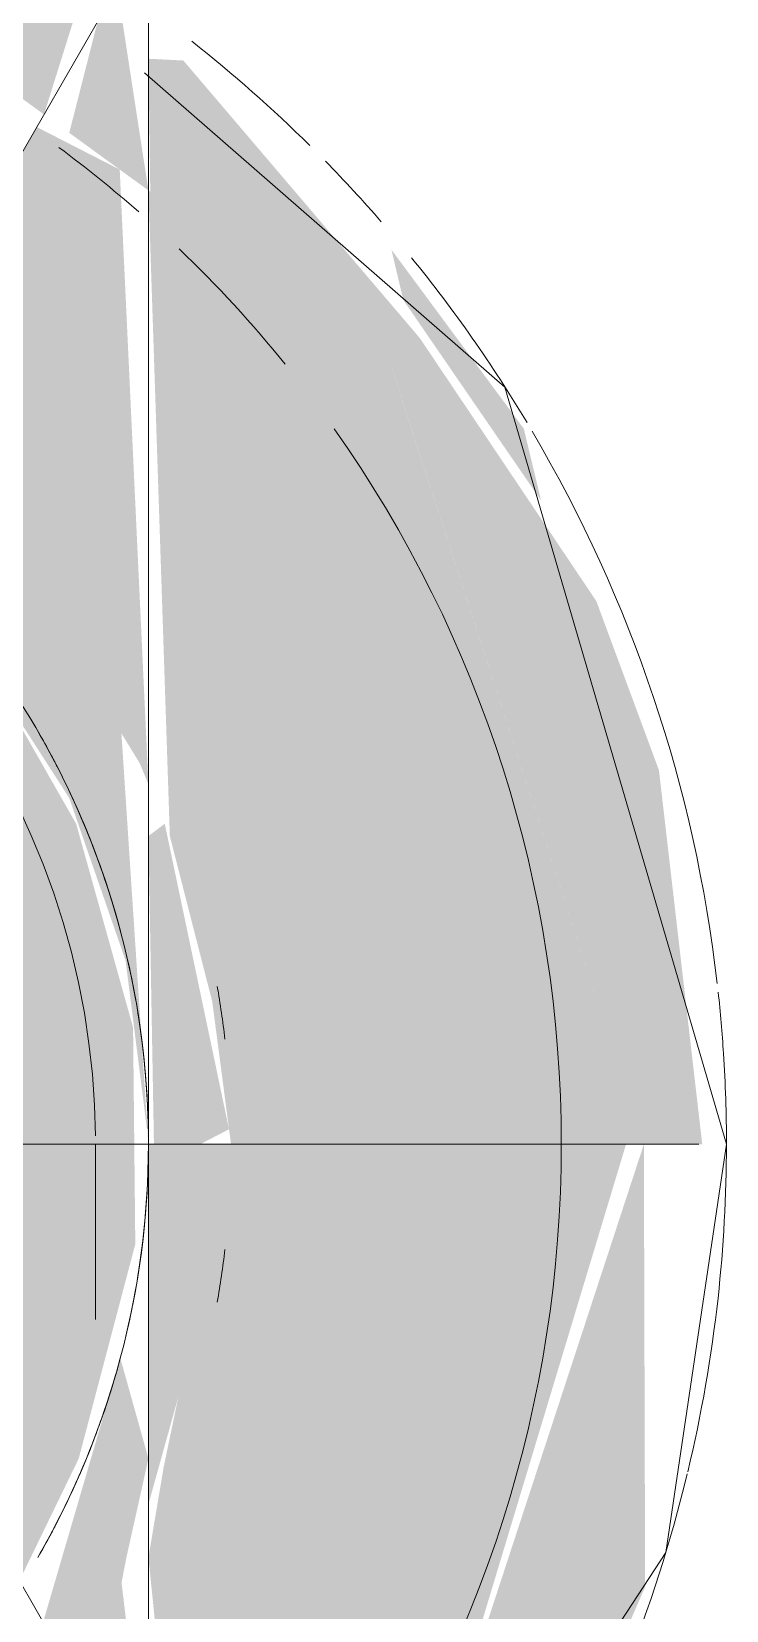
# Model space of a CAD drawing. Header units: metres. Extents: x 147 to 427, y -16 to 162.
# Drawn here: x 392.08045 to 392.09308, y 0.49154 to 0.5202 of the extents above; entities that cross this region are included whole.
import ezdxf

# ---------------------------------------------------------------- set-up
doc = ezdxf.new("R2010")
doc.units = ezdxf.units.M
for name, color, linetype, lineweight in [('P-PIPE', 7, 'Continuous', 5), ('P-PIPE-CNTR', 7, 'Continuous', 5), ('P-SANR-FIXT', 7, 'Continuous', 5)]:
    doc.layers.add(name, color=color, linetype=linetype, lineweight=lineweight)

# ---------------------------------------------------------------- blocks, each defined once
blk = doc.blocks.new('UT_Ducha higiênica - UT_Ducha higiênica-V226-HH')
at = {"layer": 'P-SANR-FIXT', "true_color": 0xf4f4f4, "transparency": 33554598}
h = blk.add_hatch(color=7, dxfattribs=at)
h.paths.add_polyline_path([(-161.1435246291447, 0.4999999999999957), (-161.1430043081652, 0.5005155857473467), (-161.1433536834673, 0.500526116697005)])
h.paths.add_polyline_path([(-161.1420246291447, 0.4999999999999957), (-161.1417008757785, 0.5019999999999996), (-161.1427231311382, 0.5014683261297063), (-161.1430852893165, 0.4999999999999957), (-161.142196561425, 0.4999999999999957)])
h.paths.add_polyline_path([(-161.1330246291447, 0.5173155541899396), (-161.1247553283204, 0.5228253563910695), (-161.1127189321571, 0.5231897367526289), (-161.1124843955091, 0.5246124212875793), (-161.116123505511, 0.5250213545524908), (-161.1241601250143, 0.5244673179367165), (-161.1270971410657, 0.5235917529036938), (-161.1288836667377, 0.5226933738929282), (-161.1330246291447, 0.5192416912311069), (-161.1330246291447, 0.5176948307375908)])
h.paths.add_polyline_path([(-161.1030246291447, 0.5173155541899439), (-161.1035357417504, 0.5206317647644403), (-161.103948115089, 0.5203812375383957), (-161.1044630305437, 0.5183606139785822), (-161.1031207256136, 0.5173853723614005)])
for points in [[(-161.104922140155, 0.5186941766362578), (-161.1041523653311, 0.5211473275056338), (-161.1059483400606, 0.5220404889560236), (-161.1123153091145, 0.5238888323695029), (-161.112458567855, 0.5228253563910695), (-161.1100019893131, 0.5223849030854569), (-161.1049396926545, 0.5187069292735912)], [(-161.1030246291447, 0.4934654938951712), (-161.1018117035649, 0.4978194532921444), (-161.1015246291447, 0.4999999999999957), (-161.1030246291448, 0.4999999999999957), (-161.1030246291447, 0.494129327620626)]]:
    blk.add_hatch(color=7, dxfattribs=at).paths.add_polyline_path(points)
h = blk.add_hatch(color=7, dxfattribs=at)
h.paths.add_polyline_path([(-161.1402008757782, 0.4999999999999957), (-161.1344905361901, 0.5002589616999757), (-161.1345246291447, 0.5019999999999996), (-161.1415636036094, 0.5014188907002866), (-161.1417008757785, 0.4999999999999957)])
h.paths.add_polyline_path([(-161.1330246291447, 0.5065345061048029), (-161.1310150102015, 0.5099429394195802), (-161.1279170649412, 0.5130291338498177), (-161.1245591352495, 0.515000000000001), (-161.1207186268553, 0.5161453284728974), (-161.116123505511, 0.517292842725322), (-161.1134238176033, 0.5228253563910695), (-161.1260472689764, 0.5223849030854569), (-161.1330246291447, 0.5173155541899396), (-161.1330246291447, 0.5067534605253143)])
h.paths.add_polyline_path([(-161.1030246291447, 0.5065345061048029), (-161.1035466585245, 0.5176948307352345), (-161.1050538195562, 0.5184661012230402), (-161.1080816897251, 0.512990381056767), (-161.1050226152484, 0.509927779207859), (-161.1031834532532, 0.5069179414214795)])
h = blk.add_hatch(color=7, dxfattribs=at)
h.paths.add_polyline_path([(-161.0958920676989, 0.5116856085778079), (-161.0962056584964, 0.512990381056767), (-161.0986107199447, 0.5162405854187947), (-161.0983948423023, 0.5153262717839715), (-161.0960446574229, 0.5119075733495597)])
h.paths.add_polyline_path([(-161.0938526968646, 0.4999999999999957), (-161.092963968973, 0.4999999999999957), (-161.093750636977, 0.5067902105778775), (-161.0948878782642, 0.509859890883845), (-161.0980945182012, 0.5146350040069338), (-161.1023901045207, 0.5196738904808402), (-161.1030246291447, 0.5197057896177821), (-161.102991135496, 0.5172912196296773), (-161.0986082212797, 0.5141068460550108), (-161.0940246291447, 0.4999999999999957)])
h.paths.add_polyline_path([(-161.1420246291447, 0.5019999999999996), (-161.1413747897523, 0.5019999999999996), (-161.1374385383499, 0.5141086614376588), (-161.1330246291447, 0.5176948307375908), (-161.1331246291448, 0.5201939173691664), (-161.1388468487924, 0.5146653923668394), (-161.1412511801933, 0.5098598908829397), (-161.1420473573657, 0.5080332819119349), (-161.142085400882, 0.5019999999999996)])
h = blk.add_hatch(color=7, dxfattribs=at)
h.paths.add_polyline_path([(-161.0967124513179, 0.4999999999999957), (-161.0940246291447, 0.4999999999999957), (-161.0986107199447, 0.5141086614413362), (-161.1030246291447, 0.5173155541899439), (-161.1026358731637, 0.505595966142876), (-161.1018652488316, 0.5025872633877307), (-161.1015246291447, 0.4999999999999957), (-161.0968452422681, 0.4999999999999957)])
h.paths.add_polyline_path([(-161.1402008757786, 0.5019999999999996), (-161.1342613241496, 0.5019999999999996), (-161.1331246291448, 0.5062930847483846), (-161.1330246291447, 0.5074999999999983), (-161.1331246291448, 0.5172428999370865), (-161.1374410370098, 0.5141068460550108), (-161.1413747897523, 0.5019999999999996)])
h = blk.add_hatch(color=7, dxfattribs=at)
h.paths.add_polyline_path([(-161.1328308006395, 0.5019999999999996), (-161.1318968929584, 0.5057061630439345), (-161.1286312308625, 0.5106066017177951), (-161.1241586377782, 0.5135615986010981), (-161.1198363624605, 0.5147614807840148), (-161.1172182005185, 0.5153967753536437), (-161.1167607193422, 0.5163336031177591), (-161.1198363624605, 0.5162614807840146), (-161.1224923355537, 0.515856096464713), (-161.1279675685643, 0.512990381056767), (-161.1310266430411, 0.509927779207859), (-161.1330246291447, 0.5065345061048029), (-161.1328613241496, 0.5019999999999996)])
h.paths.add_polyline_path([(-161.1339624052785, 0.4999999999999957), (-161.1330246291448, 0.5002147759970752), (-161.13338793414, 0.5019999999999996), (-161.1343348514611, 0.5014415046206792), (-161.1345246291447, 0.4999999999999957)])
h.paths.add_polyline_path([(-161.1030246291448, 0.4999999999999957), (-161.1035357417504, 0.5077684410893353), (-161.105034248088, 0.5099429394196192), (-161.1081321933484, 0.5130291338498307), (-161.1083146926545, 0.5128181033397022), (-161.1085158908942, 0.5114916613508153), (-161.1065306476013, 0.5095018702369911), (-161.1044630305437, 0.5062849662131793), (-161.1034391491678, 0.5033311577012917), (-161.1030509985492, 0.5002720900557494)])
h = blk.add_hatch(color=7, dxfattribs=at)
h.paths.add_polyline_path([(-161.1180246291447, 0.4849999999999948), (-161.1123883324497, 0.4862376477580795), (-161.1141423434682, 0.4881939430680752), (-161.1162128958291, 0.4877385192159716), (-161.1202438679603, 0.4877921683328029), (-161.1229743766131, 0.4886361002195574), (-161.1255246291448, 0.490133841187706), (-161.1278907879571, 0.4924999999999974), (-161.128966510792, 0.4929999999999973), (-161.1309340738709, 0.4924999999999974), (-161.128849946692, 0.4897098323594553), (-161.1264954421815, 0.487754549986641), (-161.1241455880022, 0.4864384013989064), (-161.1198363624605, 0.485246234074022), (-161.1181102958535, 0.4850116430285483)])
h.paths.add_polyline_path([(-161.1053842982261, 0.4920438057782814), (-161.1042912164921, 0.4942938369561003), (-161.1032631483607, 0.4981882666842901), (-161.1033037784413, 0.5021203494174805), (-161.1043378783633, 0.5058188147663115), (-161.1060615721355, 0.50883883476483), (-161.1089242308348, 0.5117623522420813), (-161.1101742308348, 0.5095972887326086), (-161.1078417916487, 0.507087296304257), (-161.1063793817509, 0.5042705142441813), (-161.1057331255246, 0.501583687234829), (-161.1058117035649, 0.4978194532921444), (-161.1066607293643, 0.495050252531702), (-161.1065934059442, 0.494129327620626), (-161.1055806969418, 0.4923825628676594)])
h.paths.add_polyline_path([(-161.1302613241496, 0.5019999999999996), (-161.1296698765387, 0.5042705142441813), (-161.1278907879571, 0.5074999999999983), (-161.1255246291448, 0.5098661588123243), (-161.1222834056149, 0.5116501093390623), (-161.1193571324099, 0.5123245726170892), (-161.1186158661476, 0.5129759474718593), (-161.1180246291447, 0.515000000000001), (-161.1222834056149, 0.5143329398014874), (-161.1268634639096, 0.5119630570092683), (-161.129987686154, 0.50883883476483), (-161.1317580417974, 0.5057061630439345), (-161.1327454798482, 0.5019999999999996), (-161.1305246291447, 0.5019999999999996)])
h = blk.add_hatch(color=7, dxfattribs=at)
h.paths.add_polyline_path([(-161.102086853011, 0.4999999999999957), (-161.1015604504802, 0.5002720900557494), (-161.1027281800858, 0.5058188147663115), (-161.1030246291447, 0.505595966142876), (-161.1029246291448, 0.4999999999999957)])
h.paths.add_polyline_path([(-161.1330246291448, 0.5019999999999996), (-161.1333791833633, 0.5056785365017608), (-161.1341840094578, 0.5025872633877307), (-161.1342613241496, 0.5019999999999996), (-161.1331246291448, 0.5019999999999996)])
h = blk.add_hatch(color=7, dxfattribs=at)
h.paths.add_polyline_path([(-161.1401571905913, 0.4883143914236217), (-161.1398435997931, 0.4870096189432288), (-161.1374385383467, 0.4837594145833278), (-161.137874457092, 0.4849938111970887), (-161.1400046008663, 0.4880924266504187)])
h.paths.add_polyline_path([(-161.1330381604822, 0.4798068932403084), (-161.1336591537661, 0.4831454549325366), (-161.1374410370098, 0.4858931539449849), (-161.1402008757782, 0.4929999999999973), (-161.1422373855541, 0.4929999999999973), (-161.1411613800256, 0.4901401091164366), (-161.1377972268367, 0.4851540632779244), (-161.1331246291448, 0.4798791902171656)])
h.paths.add_polyline_path([(-161.0998447001618, 0.4824888649014267), (-161.0967124513179, 0.4861579682227385), (-161.0947980780963, 0.4901401091167398), (-161.0940019009239, 0.4919667180878919), (-161.0940246291447, 0.4999999999999957), (-161.0986610084764, 0.4858548018016834), (-161.1006095656349, 0.4838081383016014), (-161.0996009182287, 0.483013177486607), (-161.099857943072, 0.4825117068517759)])
h = blk.add_hatch(color=7, dxfattribs=at)
h.paths.add_polyline_path([(-161.1029583169965, 0.4827326244058527), (-161.1008669521889, 0.4842520898802125), (-161.1030246291447, 0.4870096189432288), (-161.1029509463181, 0.483141193794052)])
h.paths.add_polyline_path([(-161.1326141894786, 0.4846000000000035), (-161.1321923606016, 0.4850488052844726), (-161.132064523711, 0.4858931539449849), (-161.132624708479, 0.4924999999999974), (-161.1330246291447, 0.4924999999999974), (-161.1327454798482, 0.4846000000000035)])
h.paths.add_polyline_path([(-161.1030246291447, 0.4879737454057292), (-161.1035357417504, 0.4922315589106475), (-161.1039846291447, 0.4896295953672998), (-161.1031920008503, 0.4882624354392446)])
h.paths.add_polyline_path([(-161.1374410370098, 0.4929999999999973), (-161.1330513650692, 0.4935300401266964), (-161.1342316261723, 0.497774421467172), (-161.1345246291447, 0.4999999999999957), (-161.1418649102958, 0.4995084359281524), (-161.1397501912711, 0.4929999999999973), (-161.138820956394, 0.4929999999999973)])
h = blk.add_hatch(color=7, dxfattribs=at)
h.paths.add_polyline_path([(-161.1330909412929, 0.4827326244058484), (-161.1331246291448, 0.4929999999999973), (-161.1395877314229, 0.4924999999999974), (-161.1374385383467, 0.485891338560011), (-161.1331246291448, 0.4827571000629092)])
h.paths.add_polyline_path([(-161.1008669521889, 0.4842520898802125), (-161.0986082212797, 0.4858931539449849), (-161.0943483825113, 0.4999999999999957), (-161.1015246291447, 0.4999999999999957), (-161.1027496602125, 0.494129327620626), (-161.1030246291447, 0.4924999999999974), (-161.1024656646096, 0.4870096189432288), (-161.1016182130411, 0.4855478974357256)])
h = blk.add_hatch(color=7, dxfattribs=at)
h.paths.add_polyline_path([(-161.1139305094306, 0.4771746436089262), (-161.1100019893131, 0.4776150969145389), (-161.1081760332992, 0.4789417316129335), (-161.1127763692785, 0.4860666225593216), (-161.1159484971241, 0.4852733279658398), (-161.1198363624605, 0.4852385192159765), (-161.1229271119589, 0.4859214881871829), (-161.1268634639095, 0.4880077625104176), (-161.1293806300259, 0.4903354624166654), (-161.1322030616617, 0.4929999999999973), (-161.1326101091218, 0.4924647540338287), (-161.1320624397677, 0.4897109239038588), (-161.1326141894786, 0.4846000000000035), (-161.1330246291447, 0.4846000000000035), (-161.1324995566844, 0.482302958337316), (-161.1248034756622, 0.4771746436089262), (-161.1139637900086, 0.4771746436089262)])
h.paths.add_polyline_path([(-161.1030246291447, 0.4826844458100605), (-161.1029509463181, 0.483141193794052), (-161.1030246291447, 0.4832645150172863)])
h.paths.add_polyline_path([(-161.1105184856834, 0.4870143329869528), (-161.1090023655035, 0.4881448272080701), (-161.1105144676342, 0.4870174161445135)])
h.paths.add_polyline_path([(-161.1053717021436, 0.4920220795047184), (-161.1057303818706, 0.4915927807916347), (-161.1054193745081, 0.4919332606909567)])
h.paths.add_polyline_path([(-161.1039846414417, 0.4896296165777171), (-161.1034245498105, 0.4924999999999974), (-161.1030246291447, 0.4942938369561003), (-161.1035357417504, 0.4961177143234626), (-161.1049476455477, 0.4912906481525375), (-161.1040043871365, 0.4896636748151739)])
h.paths.add_polyline_path([(-161.1330246291447, 0.4934654938951799), (-161.1331246291448, 0.4999999999999957), (-161.1344917160203, 0.4997500000000001), (-161.1331246291448, 0.4937069152516068), (-161.1330513650692, 0.4935300401266964)])
at = {"layer": 'P-SANR-FIXT'}
for p, q in [((-161.1124843955091, 0.505595966142876), (-161.1010425783374, 0.5254137748155759)), ((-161.1030246291447, 0.4999999999999957), (-161.1030246291447, 0.521420596919532)), ((-161.0967124513179, 0.4770862251849087), (-161.1101590499618, 0.5003764172242402)), ((-161.1030246291447, 0.4879737454057336), (-161.1030246291447, 0.4999999999999957))]:
    blk.add_line(p, q, dxfattribs=at)
at = {"layer": 'P-SANR-FIXT', "flags": 128}
for points in [[(-161.0925246291447, 0.4999999999999957), (-161.0965474035382, 0.5137469553082676), (-161.1030946473267, 0.5194518004710564)], [(-161.1001191858937, 0.4826668681960964), (-161.0936244986026, 0.4925916513630595), (-161.0925246291447, 0.4999999999999957)]]:
    blk.add_lwpolyline(points, dxfattribs=at)
at = {"layer": 'P-SANR-FIXT', "color": 253, "true_color": 0x9e9e9e}
for radius, start, end in [(0.02549999999997903, 45.3209683354064, 51.74126031502268), (0.02550000000000629, 41.05474928667055, 44.41302849853096), (0.0225000000000002, 38.9961441534163, 46.24922359497833), (0.0225000000000002, 38.9961441534163, 46.24922359497833), (0.02549999999999729, 30.91209900497584, 39.12826048949998), (0.0224999999999885, 8.481479150578236e-13, 35.25320796019627), (0.0224999999999885, 8.481479150578236e-13, 35.25320796019627), (0.02549999999998562, 6.574650601795461, 30.51215374487111), (0.01499999999999054, 17.50828776292819, 27.26107276233345), (0.01499999999998702, 8.481479150569771e-13, 13.42124724480169), (0.02550000000000033, 3.710581136469371, 6.214186425029055), (0.01499999999998636, 346.5787527552455, 0), (0.02249999999998542, 324.7467920398147, 1.399444059843948e-13), (0.02249999999998542, 324.7467920398147, 1.399444059843948e-13), (0.02549999999999386, 353.7134249273964, 359.9999999999993), (0.01500000000001609, 332.7804708796817, 342.4917122370121), (0.02549999999999089, 329.4878462569749, 346.4373503192862)]:
    blk.add_arc((-161.1180246291447, 0.5), radius, start, end, dxfattribs=at)
at = {"layer": 'P-SANR-FIXT', "color": 254, "true_color": 0xd5d5d5}
for radius, start, end in [(0.02250000000001632, 48.79197508625112, 53.53357541057448), (0.02250000000001632, 48.79197508625112, 53.53357541057448), (0.01499999999999684, 27.26107276234325, 29.99999999999481), (0.01500000000000754, 14.99999999999423, 17.50828776294691), (0.02549999999998556, 346.5186400921942, 353.713424927399), (0.01500000000001761, 342.4917122370105, 344.9999999999968), (0.01500000000000356, 329.9999999999945, 332.7389272376465)]:
    blk.add_arc((-161.1180246291447, 0.5), radius, start, end, dxfattribs=at)
at = {"layer": 'P-SANR-FIXT'}
for radius, start, end in [(0.01499999999998636, 359.9999999999994, 52.45709492383364), (0.02549999999999505, 7.48365807403643e-13, 3.710581136468608), (0.01499999999999684, 330.0000000000053, 359.9999999999992)]:
    blk.add_arc((-161.1180246291447, 0.5), radius, start, end, dxfattribs=at)
at = {"layer": 'P-SANR-FIXT', "color": 254, "true_color": 0xd5d5d5}
for points, knots in [([(-161.104684921353, 0.5068599046140939), (-161.1047223606503, 0.5069328990358364), (-161.1048294872905, 0.5071377654137305), (-161.1049418127272, 0.5073415016310143), (-161.1050164723487, 0.5074719903881666)], [0.3456516795406687, 0.3456516795406687, 0.3456516795406687, 0.3456516795406687, 0.3571428571428571, 0.3779658691426735, 0.3779658691426735, 0.3779658691426735, 0.3779658691426735]), ([(-161.1050243924006, 0.4925141353062398), (-161.1049469249327, 0.492649180872764), (-161.1048319281717, 0.4928575625547118), (-161.1047223647304, 0.4930671122259264), (-161.1046849266542, 0.4931401100183013)], [0.6212975839524706, 0.6212975839524706, 0.6212975839524706, 0.6212975839524706, 0.6428571428571428, 0.6543483204591072, 0.6543483204591072, 0.6543483204591072, 0.6543483204591072])]:
    blk.add_open_spline(points, degree=3, knots=knots, dxfattribs=at)
at = {"layer": 'P-SANR-FIXT', "color": 253, "true_color": 0x9e9e9e}
for points, knots in [([(-161.1050164613381, 0.5074720207796016), (-161.1049418021472, 0.5073415308338486), (-161.1048294865131, 0.5071377675595881), (-161.1047223647304, 0.5069328877740708), (-161.1046849266542, 0.5068598899816945)], [0.6220341308573264, 0.6220341308573264, 0.6220341308573264, 0.6220341308573264, 0.6428571428571428, 0.6543483204593312, 0.6543483204593312, 0.6543483204593312, 0.6543483204593312]), ([(-161.1037147491325, 0.5044974695393815), (-161.1038423199747, 0.5049035187942607), (-161.1041297701664, 0.505699140692048), (-161.1044896398957, 0.50647916944886), (-161.104684921353, 0.5068599046140939)], [0.2240917429425745, 0.2240917429425745, 0.2240917429425745, 0.2240917429425745, 0.2857142857142857, 0.3456516795406687, 0.3456516795406687, 0.3456516795406687, 0.3456516795406687]), ([(-161.1030246291447, 0.4999999999999999), (-161.1030246291447, 0.5009692221810377), (-161.1031364946638, 0.5021287839172178), (-161.1033863296726, 0.503280229571565), (-161.1034338903996, 0.503479642749561)], [0, 0, 0, 0, 0.1428571428571428, 0.172851312428329, 0.172851312428329, 0.172851312428329, 0.172851312428329]), ([(-161.1034338883368, 0.4965203515565527), (-161.1033863283803, 0.4967197668615927), (-161.1031364977412, 0.4978712245768567), (-161.1030246291447, 0.4990307778189622), (-161.1030246291447, 0.4999999999999999)], [0.8271486875701719, 0.8271486875701719, 0.8271486875701719, 0.8271486875701719, 0.8571428571428571, 1, 1, 1, 1]), ([(-161.1046797513546, 0.4931502100104191), (-161.104486515189, 0.4935276635952883), (-161.1041285137084, 0.4943043184816226), (-161.1038423145106, 0.4950964661238643), (-161.1037147440682, 0.4955025164821791)], [0.6548782473079293, 0.6548782473079293, 0.6548782473079293, 0.6548782473079293, 0.7142857142857143, 0.7759082570593525, 0.7759082570593525, 0.7759082570593525, 0.7759082570593525]), ([(-161.104684921353, 0.4931400953859018), (-161.1047223606503, 0.4930671009641608), (-161.1048319290598, 0.4928575650061733), (-161.1049469359621, 0.4926492113161249), (-161.1050244034345, 0.4925141657618519)], [0.3456516795408927, 0.3456516795408927, 0.3456516795408927, 0.3456516795408927, 0.3571428571428571, 0.3787024160475294, 0.3787024160475294, 0.3787024160475294, 0.3787024160475294])]:
    blk.add_open_spline(points, degree=3, knots=knots, dxfattribs=at)
at = {"layer": 'P-SANR-FIXT'}
for points, knots in [([(-161.1046849266542, 0.5068598899816945), (-161.1044896515664, 0.5064791372354067), (-161.1041297668243, 0.5056991499168847), (-161.1038423145106, 0.5049035338761608), (-161.1037147440682, 0.504497483517859)], [0.6543483204593312, 0.6543483204593312, 0.6543483204593312, 0.6543483204593312, 0.7142857142857143, 0.7759082570574254, 0.7759082570574254, 0.7759082570574254, 0.7759082570574254]), ([(-161.1034338883368, 0.5034796484434173), (-161.1033863283803, 0.5032802331383873), (-161.1031364977412, 0.5021287754231333), (-161.1030246291447, 0.5009692221810378), (-161.1030246291447, 0.4999999999999999)], [0.8271486875716708, 0.8271486875716708, 0.8271486875716708, 0.8271486875716708, 0.8571428571428571, 1, 1, 1, 1]), ([(-161.1030246291447, 0.4999999999999999), (-161.1030246291447, 0.4990307778189622), (-161.1031364946638, 0.497871216082772), (-161.1033863296726, 0.4967197704284149), (-161.1034338903996, 0.4965203572504091)], [0, 0, 0, 0, 0.1428571428571428, 0.1728513124298279, 0.1728513124298279, 0.1728513124298279, 0.1728513124298279]), ([(-161.1037147491325, 0.4955025304606566), (-161.1038423199747, 0.4950964812057644), (-161.1041285170597, 0.4943043277319925), (-161.1044865036489, 0.49352763174245), (-161.1046797458877, 0.4931501949205815)], [0.2240917429406473, 0.2240917429406473, 0.2240917429406473, 0.2240917429406473, 0.2857142857142857, 0.3451217526920706, 0.3451217526920706, 0.3451217526920706, 0.3451217526920706])]:
    blk.add_open_spline(points, degree=3, knots=knots, dxfattribs=at)
at = {"layer": 'P-SANR-FIXT', "color": 254, "true_color": 0xd5d5d5}
for points in [[(-161.10353355967, 0.5038738685510026), (-161.1035892713855, 0.5040823311122495), (-161.103649647333, 0.5042902549693316), (-161.1037147491325, 0.5044974695393815)], [(-161.1037147440682, 0.4955025164821791), (-161.1036511082572, 0.4957050660961267), (-161.1035919882528, 0.4959082944303689), (-161.1035373262762, 0.4961120415373111)]]:
    blk.add_open_spline(points, degree=3, dxfattribs=at)
at = {"layer": 'P-SANR-FIXT', "color": 253, "true_color": 0x9e9e9e}
for points in [[(-161.1037147440682, 0.504497483517859), (-161.1036496424727, 0.5042902683847117), (-161.1035892671134, 0.5040823429039369), (-161.1035335561263, 0.5038738783323493)], [(-161.1035373298689, 0.4961120514538526), (-161.1035919925512, 0.4959083062946347), (-161.1036511131221, 0.4957050795241852), (-161.1037147491325, 0.4955025304606566)]]:
    blk.add_open_spline(points, degree=3, dxfattribs=at)
blk = doc.blocks.new('Joelho 45_90 - Agua Fria_Soldavel - MEP - Tigre - Standard-V245-HH')
at = {"layer": 'P-PIPE', "color": 254, "true_color": 0xd5d5d5}
for p, q in [((-161.1039846291447, 0.4999885615252558), (-161.1039846291447, 0.499954264400133)), ((-161.1039846291447, 0.4998173501522754), (-161.1039846291447, 0.4997149520631324))]:
    blk.add_line(p, q, dxfattribs=at)
at = {"layer": 'P-PIPE', "color": 253, "true_color": 0x9e9e9e, "flags": 128}
for points in [[(-161.105641941536, 0.5066174502330024), (-161.1053872189366, 0.5061169815457283), (-161.1051527134976, 0.5056067269928672), (-161.1049388003778, 0.5050875028728536), (-161.1047458217924, 0.5045601398335229), (-161.1045740864663, 0.504025481543235), (-161.1044238691391, 0.5034843833412017), (-161.1042954101265, 0.502937710869119), (-161.1041889149357, 0.5023863386863235), (-161.1041045539361, 0.5018311488706845), (-161.1040424620874, 0.5012730296074807), (-161.1040027387233, 0.5007128737684711), (-161.1039854473927, 0.5001515774835017)], [(-161.1039846291447, 0.499954264400133), (-161.1039846291447, 0.4998971634927127), (-161.1039846291447, 0.4998173501522754)], [(-161.1039846291447, 0.4997149520631324), (-161.1039846291447, 0.4995901330403875), (-161.1039846291447, 0.4994430927678497), (-161.1039846291447, 0.4992740664785816), (-161.1039846291447, 0.4990833245786004), (-161.1039846291447, 0.4988711722142407), (-161.1039846291447, 0.4986379487840464), (-161.1039846291447, 0.4983840273957475), (-161.1039846291447, 0.498109814269392), (-161.1039846291447, 0.4978157480874918), (-161.1039846291447, 0.4975022992932118), (-161.1039846291447, 0.4971699693377471), (-161.1039846291447, 0.4968192898781396)]]:
    blk.add_lwpolyline(points, dxfattribs=at)
at = {"layer": 'P-PIPE', "color": 253, "true_color": 0x9e9e9e}
for radius, start, end in [(0.01649999999999557, 6.645178750012973, 10.00000000000012), (0.01650000000000429, 349.9999999999953, 353.3532592054945)]:
    blk.add_arc((-161.1180246291447, 0.4999999999999895), radius, start, end, dxfattribs=at)

msp = doc.modelspace()

# ---------------------------------------------------------------- linework, layer by layer
at = {"layer": 'P-PIPE-CNTR'}
msp.add_line((392.0425752783337, 0.4999999999999712), (392.0925752783338, 0.4999999999999712), dxfattribs=at)

# ---------------------------------------------------------------- block references
at = {"layer": 'P-PIPE', "color": 252, "true_color": 0x898989}
msp.add_blockref('Joelho 45_90 - Agua Fria_Soldavel - MEP - Tigre - Standard-V245-HH', (553.1855999074785, 0), dxfattribs=at)
at = {"layer": 'P-SANR-FIXT', "color": 252, "true_color": 0x898989}
msp.add_blockref('UT_Ducha higiênica - UT_Ducha higiênica-V226-HH', (553.1855999074785, 0), dxfattribs=at)

doc.saveas('drawing.dxf')
